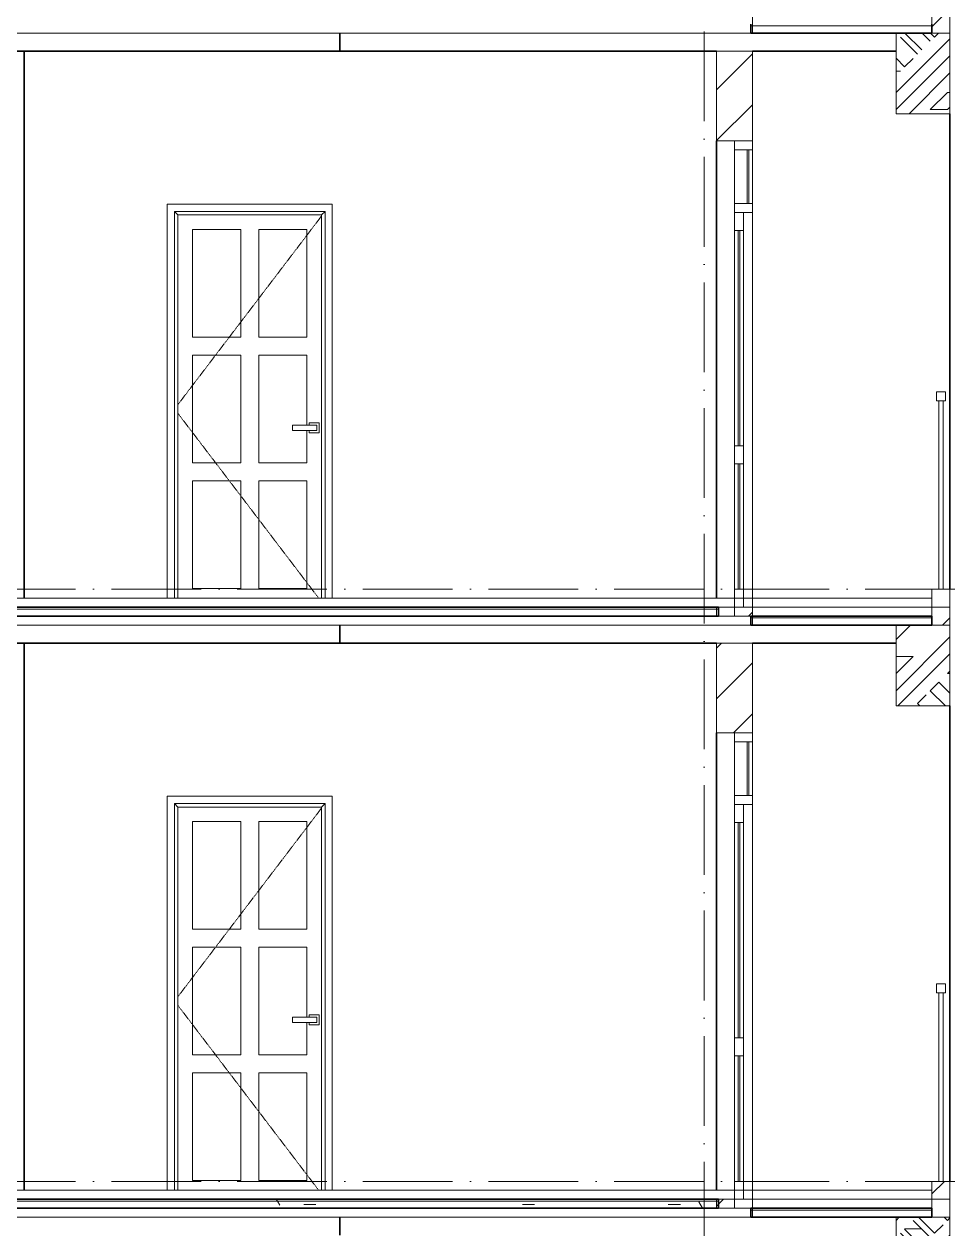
# Model space of a CAD drawing. Header units: millimetres. Extents: x -12680 to 112808, y -16580 to 93550.
# Drawn here: x 35841 to 41001, y 44735 to 51450 of the extents above; entities that cross this region are included whole.
import ezdxf

# ---------------------------------------------------------------- set-up
doc = ezdxf.new("R2010")
doc.units = ezdxf.units.MM
doc.linetypes.add('Dash 1_16__2_', pattern=[3.175, 1.5875, -1.5875])
doc.linetypes.add('Grid Line', pattern=[14, 10, -2, 0, -2])
for name, color, linetype, lineweight in [('A-DOOR', 31, 'Continuous', 9), ('A-FLOR-HRAL', 41, 'Continuous', 5), ('A-FLOR-MCUT', 3, 'Continuous', 9), ('CUA', 31, 'Continuous', 9), ('HATCH-TUONG', 152, 'Continuous', 9), ('NET CAT', 3, 'Continuous', 5), ('NET CATConcrete', 3, 'Continuous', 5), ('NET THAY 2', 55, 'Continuous', 5), ('NET-CAT', 3, 'Continuous', 9), ('NET-THAY', 2, 'Continuous', 15), ('TRUC', 225, 'Continuous', 5)]:
    doc.layers.add(name, color=color, linetype=linetype, lineweight=lineweight)
pattern_1 = [(0, (41462.07, 40400), (1625.6, 406.4), [67.056, -1152.144, 67.056, -1152.144, -6502.4]), (0, (41462.07, 40400), (1625.6, 406.4), [-2438.4, 67.056, -2371.344, 67.056, -1152.144, -2844.8]), (0, (41462.07, 40400), (1625.6, 406.4), [-6096, 67.056, -745.744, 67.056, -1964.944]), (120, (42071.68, 40603.2), (-1164.753, 1204.611), [67.06, -1152.14, 67.06, -7654.54]), (120, (42071.68, 40603.2), (-1164.753, 1204.611), [-1286.256, -1152.144, 67.056, -2371.344, -4064]), (120, (42071.68, 40603.2), (-1164.753, 1204.611), [-4876.8, 67.056, -1152.144, 67.056, -2777.744]), (120, (42071.68, 40603.2), (-1164.753, 1204.611), [-6163.06, -745.74, 67.06, -1964.94]), (240, (42274.88, 41416), (-460.847, -1611.011), [67.06, -1152.14, 67.06, -7654.54]), (240, (42274.88, 41416), (-460.847, -1611.011), [-1286.256, -1152.144, 67.056, -2371.344, -4064]), (240, (42274.88, 41416), (-460.847, -1611.011), [-4876.8, 67.056, -1152.144, 67.056, -2777.744]), (240, (42274.88, 41416), (-460.847, -1611.011), [-6163.06, -745.74, 67.06, -1964.94])]
pattern_2 = [(45, (41462.07, 40400), (-141.4214, 141.4214), [])]
pattern_3 = [(45, (41557.3, 40400), (-476.246, 476.246), []), (45, (41652.6, 40400), (-476.246, 476.246), []), (45, (41462.1, 40400), (-476.246, 476.246), []), (45, (41938.3, 40400), (-476.246, 476.246), []), (45, (42033.6, 40400), (-476.246, 476.246), []), (0, (41843.1, 40495.25), (0, 952.5), [95.25, -857.25]), (0, (41938.3, 40590.5), (0, 952.5), [95.25, -857.25]), (45, (41843.1, 40495.25), (0, 952.49), [134.684, -1212.34]), (45, (41938.3, 40495.25), (0, 952.49), [134.684, -1212.34]), (0, (41843.1, 40495.25), (0, 952.5), [95.25, -857.25]), (90, (41366.8, 40495.25), (-952.5, 6e-14), [95.25, -857.25]), (90, (41462.1, 40495.25), (-952.5, 6e-14), [190.5, -762]), (45, (41366.8, 40590.5), (0, 952.49), [134.684, -1212.34]), (90, (42224.1, 40781), (-952.5, 6e-14), [95.25, -857.25]), (0, (42128.8, 40781), (0, 952.5), [95.25, -857.25]), (45, (42128.8, 40781), (0, 952.49), [134.684, -1212.34]), (0, (42319.3, 40495.25), (0, 952.5), [95.25, -857.25]), (0, (42319.3, 40971.5), (0, 952.5), [95.25, -857.25]), (90, (42509.8, 41066.75), (-952.5, 6e-14), [95.25, -857.25]), (45, (42319.3, 40971.5), (0, 952.49), [269.37, -1077.66]), (45, (42414.6, 40971.5), (0, 952.49), [134.684, -1212.34]), (45, (42605.1, 41162), (0, 952.49), [134.684, -1212.34]), (0, (42605.1, 41257.25), (0, 952.5), [95.25, -857.25]), (90, (42605.1, 41162), (-952.5, 6e-14), [95.25, -857.25]), (0, (41938.3, 41162), (0, 952.5), [95.25, -857.25]), (0, (42128.8, 41257.25), (0, 952.5), [95.25, -857.25]), (90, (42033.6, 41162), (-952.5, 6e-14), [95.25, -857.25]), (90, (42128.8, 41162), (-952.5, 6e-14), [95.25, -857.25]), (45, (41938.3, 41162), (0, 952.49), [134.684, -1212.34]), (45, (42128.8, 41162), (0, 952.49), [134.684, -1212.34]), (135, (41581.06, 40614.8), (-952.49, 6e-14), [134.684, -1212.34]), (135, (41700.2, 40733.4), (-952.49, 6e-14), [134.684, -1212.34]), (135, (41771.64, 40804.8), (-952.49, 6e-14), [134.684, -1212.34]), (135, (41795.45, 40828.6), (-952.49, 6e-14), [134.684, -1212.34]), (135, (41843.1, 40876.25), (-952.49, 6e-14), [134.684, -1212.34]), (135, (41866.9, 40900.06), (-952.49, 6e-14), [134.684, -1212.34]), (135, (41938.3, 40971.5), (-952.49, 6e-14), [134.684, -1212.34]), (135, (41985.95, 41019.1), (-952.49, 6e-14), [134.684, -1212.34]), (45, (41581.06, 40614.8), (0, 952.49), [95.25, -1251.776]), (45, (41700.2, 40733.4), (0, 952.49), [67.36, -1279.665]), (45, (41866.9, 40900.06), (0, 952.49), [67.36, -1279.665]), (45, (41771.64, 40995.3), (0, 952.49), [67.36, -1279.665]), (45, (41938.3, 40971.5), (0, 952.49), [67.36, -1279.665]), (45, (41843.1, 41066.75), (0, 952.49), [67.36, -1279.665]), (0, (41486.3, 40709.5), (0, 952.5), [190.04, -762.46]), (0, (41700.2, 40923.9), (0, 952.5), [95.25, -857.25])]

# ---------------------------------------------------------------- blocks, each defined once
blk = doc.blocks.new('ALC1807-ASCENT PLAZA-TANG DIEN HINH-TANG 5_rvt-7-MẶT CẮT B-B')
at = {"layer": 'NET-THAY', "color": 130, "lineweight": 35}
blk.add_line((37600.5, 44800), (37600.5, 44700), dxfattribs=at)
blk = doc.blocks.new('CUA PHONG NGU - Type 1-60190-MẶT CẮT B-B')
at = {"layer": 'A-DOOR', "color": 50}
for p, q in [((36779.2, 23305), (36779.2, 23905)), ((36779.2, 23905), (37048.2, 23905)), ((37048.2, 23905), (37048.2, 23305)), ((37148.2, 23305), (37148.2, 23905)), ((37148.2, 23905), (37417.2, 23905)), ((37417.2, 23905), (37417.2, 23305)), ((37048.2, 23305), (36779.2, 23305)), ((37417.2, 23305), (37148.2, 23305)), ((36779.2, 22605), (36779.2, 23205)), ((36779.2, 23205), (37048.2, 23205)), ((37048.2, 23205), (37048.2, 22605)), ((37148.2, 22605), (37148.2, 23205)), ((37148.2, 23205), (37417.2, 23205)), ((37417.2, 23205), (37417.2, 22815)), ((37417.2, 22785), (37417.2, 22605)), ((37048.2, 22605), (36779.2, 22605)), ((37417.2, 22605), (37148.2, 22605)), ((36779.2, 21905), (36779.2, 22505)), ((36779.2, 22505), (37048.2, 22505)), ((37048.2, 22505), (37048.2, 21905)), ((37148.2, 21905), (37148.2, 22505)), ((37148.2, 22505), (37417.2, 22505)), ((37417.2, 22505), (37417.2, 21905)), ((37048.2, 21905), (36779.2, 21905)), ((37417.2, 21905), (37148.2, 21905))]:
    blk.add_line(p, q, dxfattribs=at)
at = {"layer": 'CUA'}
for p, q in [((36638.2, 24046), (37558.2, 24046)), ((36638.2, 21850), (36638.2, 24046)), ((37558.2, 24046), (37558.2, 21850)), ((36698.2, 23986), (36678.2, 24006)), ((36678.2, 24006), (36678.2, 21850)), ((36678.2, 24006), (37518.2, 24006)), ((36698.2, 23986), (36698.2, 21850)), ((37498.2, 23986), (36698.2, 23986)), ((37498.2, 23986), (37518.2, 24006)), ((37498.2, 21850), (37498.2, 23986)), ((37518.2, 24006), (37518.2, 21850))]:
    blk.add_line(p, q, dxfattribs=at)
at = {"layer": 'CUA', "color": 50, "linetype": 'Dash 1_16__2_'}
for p, q in [((37498.2, 23980.1), (36698.2, 22929.9)), ((36698.2, 22880.1), (37483, 21850))]:
    blk.add_line(p, q, dxfattribs=at)
at = {"layer": 'CUA', "color": 50}
for p, q in [((37337.2, 22815), (37472.2, 22815)), ((37337.2, 22815), (37337.2, 22785)), ((37472.2, 22785), (37337.2, 22785)), ((37429.7, 22827.5), (37429.7, 22815)), ((37484.7, 22827.5), (37429.7, 22827.5)), ((37429.7, 22785), (37429.7, 22772.5)), ((37429.7, 22772.5), (37484.7, 22772.5)), ((37472.2, 22785), (37472.2, 22815)), ((37484.7, 22772.5), (37484.7, 22827.5))]:
    blk.add_line(p, q, dxfattribs=at)
blk = doc.blocks.new('CUA LO GIA - DB6-202766-MẶT CẮT B-B')
at = {"layer": 'CUA', "color": 50}
for p, q in [((39900.5, 24400), (39800.5, 24400)), ((39800.5, 24400), (39800.5, 24350)), ((39900.5, 24350), (39900.5, 24400)), ((39800.5, 24350), (39900.5, 24350)), ((39800.5, 24350), (39800.5, 24050)), ((39880.5, 24350), (39870.5, 24350)), ((39870.5, 24350), (39870.5, 24050)), ((39880.5, 24050), (39880.5, 24350)), ((39900.5, 24350), (39900.5, 24050)), ((39900.5, 24050), (39800.5, 24050)), ((39800.5, 24050), (39800.5, 24000)), ((39870.5, 24050), (39880.5, 24050)), ((39900.5, 24000), (39900.5, 24050)), ((39800.5, 24000), (39900.5, 24000)), ((39800.5, 24000), (39800.5, 23900)), ((39850.5, 24000), (39800.5, 24000)), ((39850.5, 23900), (39850.5, 24000)), ((39900.5, 21850), (39900.5, 24000)), ((39800.5, 23900), (39850.5, 23900)), ((39800.5, 22700), (39800.5, 23900)), ((39830.5, 23900), (39820.5, 23900)), ((39820.5, 23900), (39820.5, 22700)), ((39830.5, 22700), (39830.5, 23900)), ((39850.5, 22700), (39850.5, 23900)), ((39800.5, 22700), (39800.5, 22600)), ((39850.5, 22700), (39800.5, 22700)), ((39820.5, 22700), (39830.5, 22700)), ((39850.5, 22600), (39850.5, 22700)), ((39800.5, 22600), (39850.5, 22600)), ((39800.5, 21900), (39800.5, 22600)), ((39830.5, 22600), (39820.5, 22600)), ((39820.5, 22600), (39820.5, 21900)), ((39830.5, 21900), (39830.5, 22600)), ((39850.5, 21900), (39850.5, 22600)), ((39800.5, 21900), (39800.5, 21800)), ((39850.5, 21900), (39800.5, 21900)), ((39820.5, 21900), (39830.5, 21900)), ((39850.5, 21800), (39850.5, 21900)), ((39900.5, 21800), (39800.5, 21800)), ((39800.5, 21800), (39800.5, 21750)), ((39800.5, 21800), (39850.5, 21800)), ((39900.5, 21750), (39900.5, 21800)), ((39800.5, 21750), (39900.5, 21750))]:
    blk.add_line(p, q, dxfattribs=at)
blk = doc.blocks.new('Railing - 25mm-77671-MẶT CẮT B-B')
at = {"layer": 'NET THAY 2', "color": 50, "lineweight": 9}
for p, q in [((40938, 21900), (40938, 22950)), ((40963, 21900), (40963, 22950))]:
    blk.add_line(p, q, dxfattribs=at)
blk = doc.blocks.new('Railing - Railing-227133-MẶT CẮT B-B')
at = {"layer": 'A-FLOR-HRAL', "color": 50, "lineweight": 9}
for p, q in [((40975.5, 23000), (40925.5, 23000)), ((40925.5, 23000), (40925.5, 22950)), ((40975.5, 22950), (40975.5, 23000)), ((40925.5, 22950), (40975.5, 22950))]:
    blk.add_line(p, q, dxfattribs=at)
blk.add_blockref('Railing - 25mm-77671-MẶT CẮT B-B', (0, 0))
blk = doc.blocks.new('ALC1807-ASCENT PLAZA-TANG DIEN HINH-TANG 5_rvt-8-MẶT CẮT B-B')
at = {"layer": 'HATCH-TUONG'}
h = blk.add_hatch(dxfattribs=at)
h.set_pattern_fill('FP_50', color=50, style=0, pattern_type=2)
h.set_pattern_definition(pattern_2)
h.paths.add_polyline_path([(39700.5, 44850), (39900.5, 44850), (39900.5, 44900), (39700.5, 44900)], flags=0)
h.paths.add_polyline_path([(39900.5, 47500), (39900.5, 48000), (39700.5, 48000), (39700.5, 47500), (39804.3, 47500)], flags=0)
h = blk.add_hatch(dxfattribs=at)
h.set_pattern_fill('FP_50', color=50, style=0, pattern_type=2)
h.set_pattern_definition(pattern_2)
h.paths.add_polyline_path([(41000.5, 44800), (41000.5, 45000), (40900.5, 45000), (40900.5, 44800)], flags=0)
at = {"layer": 'NET CAT', "lineweight": 9}
h = blk.add_hatch(dxfattribs=at)
h.set_pattern_fill('FP_51', color=50, style=0, pattern_type=2)
h.set_pattern_definition(pattern_1)
h.paths.add_polyline_path([(38883.6, 44890), (39710.5, 44890), (39710.5, 44900), (34140.5, 44900), (34140.5, 44890), (37962.8, 44890)], flags=0)
h = blk.add_hatch(dxfattribs=at)
h.set_pattern_fill('FP_51', color=50, style=0, pattern_type=2)
h.set_pattern_definition(pattern_1)
h.paths.add_polyline_path([(38883.6, 44850), (39710.5, 44850), (39710.5, 44890), (34140.5, 44890), (34140.5, 44850), (37962.8, 44850)], flags=0)
at = {"layer": 'A-FLOR-MCUT', "color": 50}
for p, q in [((39710.5, 44890), (34140.5, 44890)), ((40900.5, 44840), (39890.5, 44840))]:
    blk.add_line(p, q, dxfattribs=at)
at = {"layer": 'NET-CAT', "color": 50}
for p, q in [((39900.5, 48000), (39700.5, 48000)), ((39700.5, 48000), (39700.5, 47500)), ((39900.5, 47500), (39900.5, 48000)), ((39700.5, 47500), (39900.5, 47500)), ((41000.5, 45000), (40900.5, 45000)), ((40900.5, 45000), (40900.5, 44800)), ((41000.5, 44800), (41000.5, 45000)), ((39900.5, 44900), (39700.5, 44900)), ((39700.5, 44900), (39700.5, 44850)), ((39900.5, 44850), (39900.5, 44900)), ((39700.5, 44850), (39900.5, 44850)), ((40900.5, 44800), (41000.5, 44800))]:
    blk.add_line(p, q, dxfattribs=at)
at = {"layer": 'NET-CAT', "color": 130, "lineweight": 35}
for p, q in [((39710.5, 44900), (34140.5, 44900)), ((39710.5, 44850), (39710.5, 44900)), ((34140.5, 44850), (39710.5, 44850)), ((40900.5, 44850), (39890.5, 44850)), ((39890.5, 44850), (39890.5, 44800)), ((39890.5, 44800), (40900.5, 44800)), ((40900.5, 44800), (40900.5, 44850))]:
    blk.add_line(p, q, dxfattribs=at)
at = {"layer": 'NET-THAY', "color": 130, "lineweight": 35}
for p, q in [((37600.5, 48100), (37600.5, 48000)), ((35840.5, 48000), (34840.5, 48000)), ((39700.5, 48000), (35840.5, 48000)), ((35840.5, 48000), (35840.5, 44950)), ((40700.5, 48000), (39900.5, 48000)), ((41000.5, 45000), (41000.5, 47650)), ((39700.5, 44950), (39700.5, 47500))]:
    blk.add_line(p, q, dxfattribs=at)
at = {"color": 130, "lineweight": 35}
for name in ['CUA LO GIA - DB6-202766-MẶT CẮT B-B', 'CUA PHONG NGU - Type 1-60190-MẶT CẮT B-B', 'Railing - Railing-227133-MẶT CẮT B-B']:
    blk.add_blockref(name, (0, 23100), dxfattribs=at)
blk = doc.blocks.new('ALC1807-ASCENT PLAZA-TANG DIEN HINH-TANG 5_rvt-9-MẶT CẮT B-B')
at = {"layer": 'HATCH-TUONG'}
h = blk.add_hatch(dxfattribs=at)
h.set_pattern_fill('FP_50', color=50, style=0, pattern_type=2)
h.set_pattern_definition(pattern_2)
h.paths.add_polyline_path([(39700.5, 48150), (39900.5, 48150), (39900.5, 48200), (39700.5, 48200)], flags=0)
h.paths.add_polyline_path([(39700.5, 50800), (39900.5, 50800), (39900.5, 51300), (39700.5, 51300)], flags=0)
h = blk.add_hatch(dxfattribs=at)
h.set_pattern_fill('FP_50', color=50, style=0, pattern_type=2)
h.set_pattern_definition(pattern_2)
h.paths.add_polyline_path([(41000.5, 48100), (41000.5, 48300), (40900.5, 48300), (40900.5, 48100)], flags=0)
at = {"layer": 'NET CAT', "lineweight": 9}
h = blk.add_hatch(dxfattribs=at)
h.set_pattern_fill('FP_51', color=50, style=0, pattern_type=2)
h.set_pattern_definition(pattern_1)
h.paths.add_polyline_path([(39343.9, 48190), (39710.5, 48190), (39710.5, 48200), (34140.5, 48200), (34140.5, 48190), (38883.6, 48190)], flags=0)
at = {"layer": 'A-FLOR-MCUT', "color": 50}
for p, q in [((39710.5, 48190), (34140.5, 48190)), ((40900.5, 48140), (39890.5, 48140))]:
    blk.add_line(p, q, dxfattribs=at)
at = {"layer": 'NET-CAT', "color": 50}
for p, q in [((39900.5, 51300), (39700.5, 51300)), ((39700.5, 51300), (39700.5, 50800)), ((39900.5, 50800), (39900.5, 51300)), ((39700.5, 50800), (39900.5, 50800)), ((41000.5, 48300), (40900.5, 48300)), ((40900.5, 48300), (40900.5, 48100)), ((41000.5, 48100), (41000.5, 48300)), ((39900.5, 48200), (39700.5, 48200)), ((39700.5, 48200), (39700.5, 48150)), ((39700.5, 48150), (39900.5, 48150)), ((39900.5, 48150), (39900.5, 48200)), ((40900.5, 48100), (41000.5, 48100))]:
    blk.add_line(p, q, dxfattribs=at)
at = {"layer": 'NET-CAT', "color": 130, "lineweight": 35}
for p, q in [((39710.5, 48200), (34140.5, 48200)), ((34140.5, 48150), (39710.5, 48150)), ((39710.5, 48150), (39710.5, 48200)), ((40900.5, 48150), (39890.5, 48150)), ((39890.5, 48150), (39890.5, 48100)), ((40900.5, 48100), (40900.5, 48150)), ((39890.5, 48100), (40900.5, 48100))]:
    blk.add_line(p, q, dxfattribs=at)
at = {"layer": 'NET-THAY', "color": 130, "lineweight": 35}
for p, q in [((37600.5, 51400), (37600.5, 51300)), ((35840.5, 51300), (34840.5, 51300)), ((39700.5, 51300), (35840.5, 51300)), ((35840.5, 51300), (35840.5, 48250)), ((40700.5, 51300), (39900.5, 51300)), ((41000.5, 48300), (41000.5, 50950)), ((39700.5, 48250), (39700.5, 50800))]:
    blk.add_line(p, q, dxfattribs=at)
at = {"color": 130, "lineweight": 35}
for name in ['CUA LO GIA - DB6-202766-MẶT CẮT B-B', 'CUA PHONG NGU - Type 1-60190-MẶT CẮT B-B', 'Railing - Railing-227133-MẶT CẮT B-B']:
    blk.add_blockref(name, (0, 26400), dxfattribs=at)
blk = doc.blocks.new('ALC1807-ASCENT PLAZA-TANG DIEN HINH-TANG 5_rvt-10-MẶT CẮT B-B')
at = {"layer": 'HATCH-TUONG'}
h = blk.add_hatch(dxfattribs=at)
h.set_pattern_fill('FP_50', color=50, style=0, pattern_type=2)
h.set_pattern_definition(pattern_2)
h.paths.add_polyline_path([(41000.5, 51400), (41000.5, 51600), (40900.5, 51600), (40900.5, 51400)], flags=0)
at = {"layer": 'A-FLOR-MCUT', "color": 50}
blk.add_line((40900.5, 51440), (39890.5, 51440), dxfattribs=at)
at = {"layer": 'NET-CAT', "color": 50}
for p, q in [((40900.5, 51600), (40900.5, 51400)), ((41000.5, 51400), (41000.5, 51600)), ((40900.5, 51400), (41000.5, 51400))]:
    blk.add_line(p, q, dxfattribs=at)
at = {"layer": 'NET-CAT', "color": 130, "lineweight": 35}
for p, q in [((39890.5, 51450), (39890.5, 51400)), ((40900.5, 51400), (40900.5, 51450)), ((39890.5, 51400), (40900.5, 51400))]:
    blk.add_line(p, q, dxfattribs=at)

msp = doc.modelspace()

# ---------------------------------------------------------------- hatches: boundary and pattern name
at = {"layer": 'NET CATConcrete'}
h = msp.add_hatch(dxfattribs=at)
h.set_pattern_fill('FP_1', color=256, style=0, pattern_type=2)
h.set_pattern_definition(pattern_3)
h.paths.add_polyline_path([(40700.5, 50950), (41000.5, 50950), (41000.5, 51400), (40700.5, 51400)], flags=0)
h = msp.add_hatch(dxfattribs=at)
h.set_pattern_fill('FP_1', color=256, style=0, pattern_type=2)
h.set_pattern_definition(pattern_3)
h.paths.add_polyline_path([(40700.5, 47650), (41000.5, 47650), (41000.5, 48100), (40700.5, 48100)], flags=0)
h = msp.add_hatch(dxfattribs=at)
h.set_pattern_fill('FP_1', color=256, style=0, pattern_type=2)
h.set_pattern_definition(pattern_3)
h.paths.add_polyline_path([(40700.5, 44350), (41000.5, 44350), (41000.5, 44800), (40700.5, 44800)], flags=0)

# ---------------------------------------------------------------- linework, layer by layer
at = {"layer": 'NET CAT', "lineweight": 13}
for p, q in [((40700.5, 51400), (40700.5, 50950)), ((41000.5, 50950), (41000.5, 51400)), ((40700.5, 50950), (41000.5, 50950)), ((40700.5, 48100), (40700.5, 47650)), ((41000.5, 47650), (41000.5, 48100)), ((40700.5, 47650), (41000.5, 47650)), ((40700.5, 44800), (40700.5, 44350)), ((41000.5, 44350), (41000.5, 44800))]:
    msp.add_line(p, q, dxfattribs=at)
at = {"layer": 'NET CATConcrete'}
for p, q in [((41000.5, 51400), (40700.5, 51400)), ((41000.5, 48100), (40700.5, 48100)), ((41000.5, 44800), (40700.5, 44800))]:
    msp.add_line(p, q, dxfattribs=at)
at = {"layer": 'NET-CAT', "lineweight": 15}
for p, q in [((39900.5, 51550), (39900.5, 51400)), ((41000.5, 51400), (41000.5, 51500)), ((32350.5, 51400), (40700.5, 51400)), ((39900.5, 48250), (34050.5, 48250)), ((39900.5, 48250), (39900.5, 48100)), ((41000.5, 48200), (39900.5, 48200)), ((41000.5, 48100), (41000.5, 48200)), ((32350.5, 48100), (40700.5, 48100)), ((39900.5, 44950), (34050.5, 44950)), ((39900.5, 44950), (39900.5, 44800)), ((41000.5, 44900), (39900.5, 44900)), ((41000.5, 44800), (41000.5, 44900)), ((32350.5, 44800), (40700.5, 44800))]:
    msp.add_line(p, q, dxfattribs=at)
at = {"layer": 'NET-THAY', "lineweight": 9}
for p, q in [((40700.5, 51400), (41000.5, 51400)), ((39900.5, 48250), (40900.5, 48250)), ((40700.5, 48100), (41000.5, 48100)), ((39900.5, 44950), (40900.5, 44950)), ((40700.5, 44800), (41000.5, 44800))]:
    msp.add_line(p, q, dxfattribs=at)
at = {"layer": 'TRUC', "linetype": 'Grid Line', "ltscale": 50}
for p, q in [((39630.5, -7898.8), (39630.5, 91838.4)), ((-12679, 48300), (108517.8, 48300)), ((-12679, 45000), (108517.8, 45000))]:
    msp.add_line(p, q, dxfattribs=at)

# ---------------------------------------------------------------- block references
at = {"lineweight": 5}
for name in ['ALC1807-ASCENT PLAZA-TANG DIEN HINH-TANG 5_rvt-10-MẶT CẮT B-B', 'ALC1807-ASCENT PLAZA-TANG DIEN HINH-TANG 5_rvt-9-MẶT CẮT B-B', 'ALC1807-ASCENT PLAZA-TANG DIEN HINH-TANG 5_rvt-8-MẶT CẮT B-B', 'ALC1807-ASCENT PLAZA-TANG DIEN HINH-TANG 5_rvt-7-MẶT CẮT B-B']:
    msp.add_blockref(name, (0, 0), dxfattribs=at)

doc.saveas('drawing.dxf')
